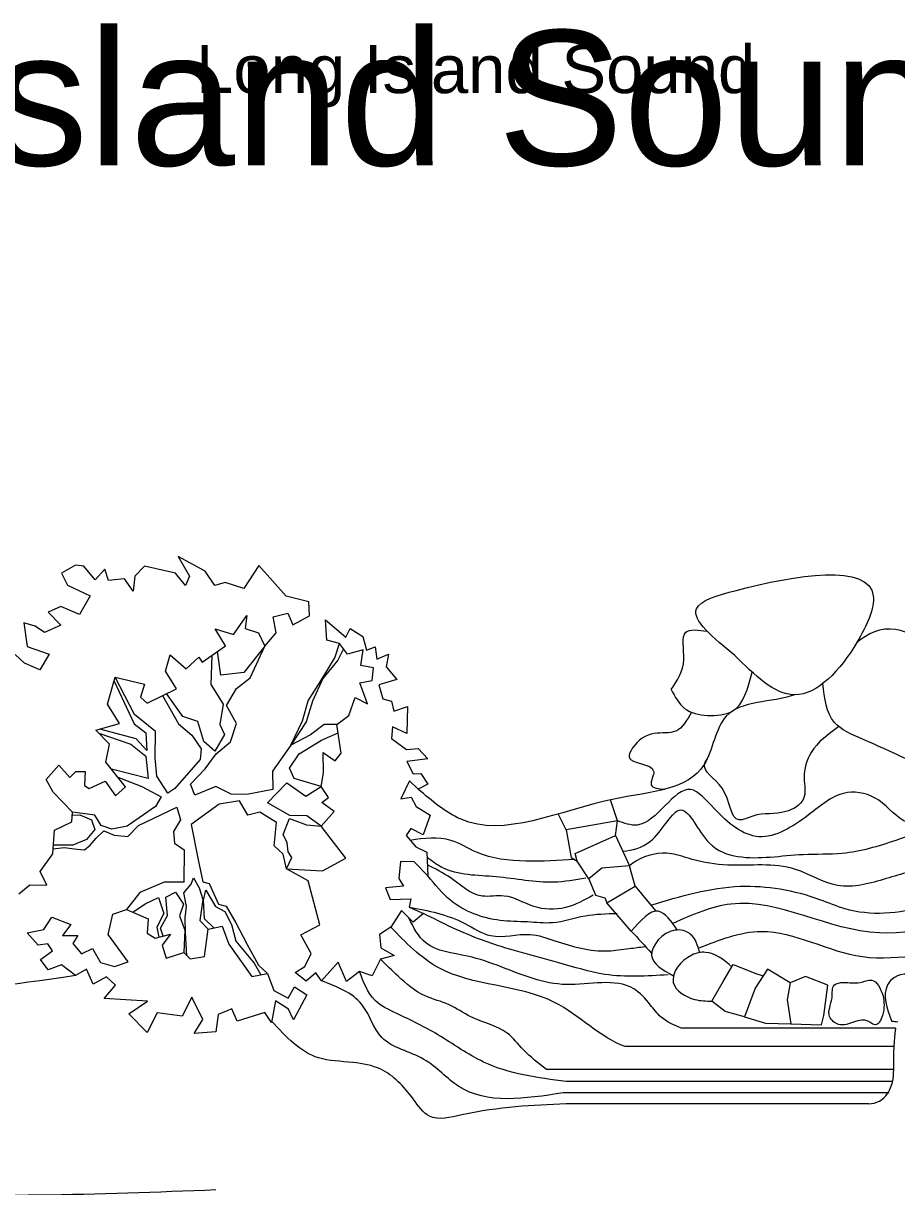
# Model space of a CAD drawing. Header units: inches. Extents: x 0 to 4169, y -2 to 2776.
# Drawn here: x 1935 to 2698, y 1321 to 2338 of the extents above; entities that cross this region are included whole.
import ezdxf

# ---------------------------------------------------------------- set-up
doc = ezdxf.new("R2010")
doc.units = ezdxf.units.IN
doc.header["$MEASUREMENT"] = 0
doc.layers.add('ceco.net 442 Smith House site plan', color=9, linetype='Continuous', lineweight=15)
doc.layers.add('ceco.net Smith House text', color=7, linetype='Continuous', lineweight=15)
doc.styles.add('ceco.net', font='arial.ttf', dxfattribs={"height": 300})

msp = doc.modelspace()

# ---------------------------------------------------------------- linework, layer by layer
at = {"layer": 'ceco.net 442 Smith House site plan'}
for p, q in [((2094, 1859.2), (2070.5, 1872.1)), ((2070.5, 1872.1), (2080.5, 1854.9)), ((1980.6, 1864.4), (1968.4, 1857.6)), ((1987.9, 1863.7), (1980.6, 1864.4)), ((1998, 1851.7), (1987.9, 1863.7)), ((2040.9, 1863.6), (2032.7, 1855)), ((2068.2, 1857.4), (2040.9, 1863.6)), ((2140.9, 1864.3), (2127.9, 1844.1)), ((2164.9, 1837.5), (2140.9, 1864.3)), ((1968.4, 1857.6), (1973.9, 1846.9)), ((2006.3, 1861.1), (1998, 1851.7)), ((2009.6, 1851.1), (2006.3, 1861.1)), ((2023.6, 1852.6), (2009.6, 1851.1)), ((2031, 1841.7), (2023.6, 1852.6)), ((2032.7, 1855), (2031, 1841.7)), ((2077, 1846.8), (2068.2, 1857.4)), ((2080.5, 1854.9), (2077, 1846.8)), ((2102.6, 1846.8), (2094, 1859.2)), ((1973.9, 1846.9), (1993.5, 1837.7)), ((2111.6, 1849.3), (2102.6, 1846.8)), ((2127.9, 1844.1), (2111.6, 1849.3)), ((1993.5, 1837.7), (1984.1, 1821.3)), ((2184.5, 1832.4), (2164.9, 1837.5)), ((2185.2, 1820.3), (2184.5, 1832.4)), ((1968, 1828.4), (1956.9, 1823.4)), ((1956.9, 1823.4), (1967.9, 1812.1)), ((1984.1, 1821.3), (1968, 1828.4)), ((2153.5, 1819.4), (2166.4, 1822.5)), ((2166.4, 1822.5), (2170.6, 1812.3)), ((1945.6, 1811.3), (1935.6, 1814.1)), ((1935.6, 1814.1), (1938.4, 1793.4)), ((1953.8, 1805.5), (1945.6, 1811.3)), ((1967.9, 1812.1), (1953.8, 1805.5)), ((2118.7, 1804), (2130.4, 1820.6)), ((2130.4, 1820.6), (2128.9, 1809.1)), ((2156, 1805.3), (2153.5, 1819.4)), ((2170.6, 1812.3), (2185.2, 1820.3)), ((2199.3, 1816.7), (2217, 1801.6)), ((2200.5, 1798.9), (2199.3, 1816.7)), ((2111.7, 1794), (2102.9, 1808.7)), ((2102.9, 1808.7), (2118.7, 1804)), ((2128.9, 1809.1), (2140.7, 1805.3)), ((2140.7, 1805.3), (2146.1, 1793.6)), ((2146.1, 1793.6), (2156, 1805.3)), ((2217, 1801.6), (2220.9, 1809.2)), ((2220.9, 1809.2), (2231.9, 1802.1)), ((2231.9, 1802.1), (2235, 1790.2)), ((1938.4, 1793.4), (1957.7, 1786.6)), ((2091.4, 1779.6), (2111.7, 1794)), ((2146.1, 1793.6), (2127.8, 1770.7)), ((2133.4, 1766), (2146.1, 1793.6)), ((2211.4, 1796.1), (2200.5, 1798.9)), ((2207.4, 1783.4), (2211.4, 1796.1)), ((2214.9, 1791.3), (2210, 1781.3)), ((2218.4, 1786.6), (2211.4, 1796.1)), ((2235, 1790.2), (2242.7, 1793.2)), ((2242.7, 1793.2), (2244.1, 1782.4)), ((1936.1, 1778.8), (1928, 1786.5)), ((1957.7, 1786.6), (1949.5, 1772.9)), ((2059.5, 1771.7), (2063.6, 1786.2)), ((2063.6, 1786.2), (2077.4, 1773.8)), ((2077.4, 1773.8), (2088.5, 1784)), ((2088.5, 1784), (2091.4, 1779.6)), ((2100, 1785.6), (2098.9, 1760.3)), ((2107.6, 1768.3), (2104.8, 1789)), ((2196.5, 1765.8), (2207.4, 1783.4)), ((2210, 1781.3), (2197, 1765.3)), ((2232.2, 1790.5), (2218.4, 1786.6)), ((2230.1, 1776.7), (2232.2, 1790.5)), ((2244.1, 1782.4), (2254.2, 1786.6)), ((2254.2, 1786.6), (2252.3, 1775.6)), ((1949.5, 1772.9), (1936.1, 1778.8)), ((2068.9, 1756.5), (2059.5, 1771.7)), ((2127.8, 1770.7), (2107.6, 1768.3)), ((2241, 1774.8), (2230.1, 1776.7)), ((2240, 1763.7), (2241, 1774.8)), ((2252.3, 1775.6), (2261.5, 1764.6)), ((2008.6, 1742.9), (2015.4, 1766.5)), ((2014.4, 1763.1), (2032.1, 1725.9)), ((2032.4, 1733.8), (2015.4, 1766.5)), ((2015.4, 1766.5), (2040.9, 1760.4)), ((2040.9, 1760.4), (2037.5, 1749.1)), ((2098.9, 1760.3), (2109.9, 1743)), ((2121.4, 1756.8), (2133.4, 1766)), ((2184.1, 1746), (2196.5, 1765.8)), ((2197, 1765.3), (2187.8, 1745.7)), ((2229.2, 1761.5), (2240, 1763.7)), ((2235.9, 1743.2), (2229.2, 1761.5)), ((2261.5, 1764.6), (2245.8, 1760)), ((2245.8, 1760), (2249.3, 1747.6)), ((2043.5, 1743.9), (2068.9, 1756.5)), ((2056.8, 1750.5), (2070.7, 1725.7)), ((2074.6, 1732.3), (2060.3, 1752.3)), ((2112.6, 1741.8), (2121.4, 1756.8)), ((2019.2, 1726.1), (2008.6, 1742.9)), ((2037.5, 1749.1), (2043.5, 1743.9)), ((2109.9, 1743), (2106.9, 1725.2)), ((2121.4, 1726.2), (2112.6, 1741.8)), ((2179.2, 1728.4), (2184.1, 1746)), ((2187.8, 1745.7), (2182.4, 1727.6)), ((2219.6, 1733.1), (2225.2, 1748.8)), ((2225.2, 1748.8), (2235.9, 1743.2)), ((2249.3, 1747.6), (2257, 1745.5)), ((2257, 1745.5), (2259, 1736.9)), ((2259, 1736.9), (2271, 1740.9)), ((2271, 1740.9), (2270.2, 1717.3)), ((2050.6, 1719.1), (2032.4, 1733.8)), ((2087.6, 1727.8), (2074.6, 1732.3)), ((2209.1, 1725.2), (2219.6, 1733.1)), ((1998.6, 1720.1), (2019.2, 1726.1)), ((2010.5, 1707.9), (1998.6, 1720.1)), ((2033.8, 1712.7), (2002, 1721.1)), ((2032.1, 1725.9), (2042.1, 1718)), ((2070.7, 1725.7), (2082.3, 1715.8)), ((2093, 1710.2), (2087.6, 1727.8)), ((2106.9, 1725.2), (2110.8, 1716.4)), ((2116.2, 1709.9), (2121.4, 1726.2)), ((2168.9, 1707), (2179.2, 1728.4)), ((2182.4, 1727.6), (2168.9, 1707)), ((2198, 1725.3), (2186, 1716.1)), ((2209.1, 1725.2), (2198, 1725.3)), ((2212.9, 1700.2), (2209.1, 1725.2)), ((2257.7, 1723.1), (2256.8, 1713)), ((2270.2, 1717.3), (2257.7, 1723.1)), ((2001, 1717.7), (2029.1, 1708)), ((2043.1, 1702.6), (2033.8, 1712.7)), ((2042.1, 1718), (2043.1, 1702.6)), ((2050.3, 1695.9), (2050.6, 1719.1)), ((2082.3, 1715.8), (2090.6, 1703.9)), ((2102.5, 1701.9), (2093, 1710.2)), ((2110.8, 1716.4), (2102.5, 1701.9)), ((2103.6, 1699.4), (2116.2, 1709.9)), ((2186, 1716.1), (2168.9, 1707)), ((2176.1, 1699.4), (2195.8, 1711.5)), ((2195.8, 1711.5), (2210.3, 1717.8)), ((2256.8, 1713), (2269.9, 1703.4)), ((2007.3, 1692.4), (2010.5, 1707.9)), ((2029.1, 1708), (2042.1, 1697.6)), ((2090.6, 1703.9), (2089.7, 1694.7)), ((2094.1, 1686.4), (2103.6, 1699.4)), ((2168.9, 1707), (2152.9, 1684.3)), ((2167.6, 1687.1), (2176.1, 1699.4)), ((2197.4, 1683), (2197.2, 1700.7)), ((2197.2, 1700.7), (2207.6, 1693.3)), ((2207.6, 1693.3), (2212.9, 1700.2)), ((2269.9, 1703.4), (2280.2, 1704.3)), ((2280.2, 1704.3), (2288.7, 1695.2)), ((1955.2, 1677.1), (1966.1, 1689.6)), ((1966.1, 1689.6), (1975.8, 1678.9)), ((2024.4, 1670.8), (2007.3, 1692.4)), ((2042.1, 1697.6), (2044.1, 1677.9)), ((2051.7, 1680), (2050.3, 1695.9)), ((2089.7, 1694.7), (2067.4, 1669.2)), ((2288.7, 1695.2), (2270.3, 1692.7)), ((2270.3, 1692.7), (2275.9, 1682)), ((1975.8, 1678.9), (1981, 1684.1)), ((1981, 1684.1), (1989.3, 1684.2)), ((1989.3, 1684.2), (1988.7, 1671.8)), ((2044.1, 1677.9), (2012.1, 1686.2)), ((2017.8, 1679.1), (2038.8, 1670.9)), ((2061.5, 1665.1), (2051.7, 1680)), ((2081.3, 1673.1), (2094.1, 1686.4)), ((2152.9, 1684.3), (2153.3, 1668.4)), ((2171.8, 1677.9), (2167.6, 1687.1)), ((2195.4, 1671.1), (2197.4, 1683)), ((2275.9, 1682), (2282.4, 1682.3)), ((2282.4, 1682.3), (2288.5, 1672.9)), ((1961.2, 1665.9), (1955.2, 1677.1)), ((1988.7, 1671.8), (1992.6, 1669.1)), ((1992.6, 1669.1), (2006.7, 1675.7)), ((2006.7, 1675.7), (2015.7, 1662.8)), ((2015.7, 1662.8), (2024.4, 1670.8)), ((2038.8, 1670.9), (2055.6, 1662)), ((2067.4, 1669.2), (2061.5, 1665.1)), ((2085, 1663.5), (2081.3, 1673.1)), ((2103.4, 1671.1), (2085, 1663.5)), ((2116.7, 1664.3), (2103.4, 1671.1)), ((2153.3, 1668.4), (2130.6, 1664)), ((2148.6, 1656.8), (2165.5, 1674.3)), ((2165.5, 1674.3), (2182.1, 1662.6)), ((2195.4, 1671.1), (2171.8, 1677.9)), ((2182.1, 1662.6), (2195.4, 1671.1)), ((2201.9, 1661.3), (2195.4, 1671.1)), ((2272.5, 1675.8), (2265, 1660.2)), ((2280.2, 1668.6), (2272.5, 1675.8)), ((2288.5, 1672.9), (2280.2, 1668.6)), ((1978.2, 1648.5), (1961.2, 1665.9)), ((2055.6, 1662), (2050.7, 1653.6)), ((2124.1, 1658.5), (2106.2, 1655.5)), ((2130.6, 1664), (2116.7, 1664.3)), ((2131.3, 1645.8), (2124.1, 1658.5)), ((2196, 1657.1), (2201.9, 1661.3)), ((2265, 1660.2), (2274, 1661.7)), ((2274, 1661.7), (2278.4, 1653.4)), ((2454.5, 1641), (2448.3, 1659.3)), ((1977.4, 1640.2), (1978.2, 1648.5)), ((1997.5, 1645.9), (1978.2, 1648.5)), ((2050.7, 1653.6), (2025.9, 1636.3)), ((2035.7, 1636.8), (2069.2, 1652.8)), ((2069.2, 1652.8), (2072.4, 1641.9)), ((2106.2, 1655.5), (2081.8, 1637.8)), ((2141.8, 1648.6), (2131.3, 1645.8)), ((2156.3, 1639.4), (2141.8, 1648.6)), ((2168, 1645.7), (2148.6, 1656.8)), ((2195.5, 1636.3), (2206.9, 1649.2)), ((2206.9, 1649.2), (2196, 1657.1)), ((2278.4, 1653.4), (2290.7, 1645.8)), ((1962.4, 1632.8), (1977.4, 1640.2)), ((1977.9, 1645.8), (1984.5, 1646.1)), ((1984.5, 1646.1), (1994.8, 1641.9)), ((1994.8, 1641.9), (1997.7, 1633.3)), ((2003.2, 1637), (1997.5, 1645.9)), ((2072.4, 1641.9), (2066.4, 1631.7)), ((2154.4, 1619.1), (2156.3, 1639.4)), ((2162.3, 1629.1), (2167.8, 1643)), ((2167.8, 1643), (2182.6, 1637.4)), ((2182.8, 1645.3), (2168, 1645.7)), ((2195.5, 1636.3), (2182.8, 1645.3)), ((2290.7, 1645.8), (2284.5, 1628.7)), ((2409.6, 1633), (2402.6, 1647)), ((2454.5, 1641), (2409.6, 1633)), ((2452.6, 1628), (2454.5, 1641)), ((1960.9, 1612), (1962.4, 1632.8)), ((1997.7, 1633.3), (1990.4, 1624.7)), ((1998.9, 1625.7), (2005.5, 1632.1)), ((2012.6, 1633.8), (2003.2, 1637)), ((2005.5, 1632.1), (2014.5, 1628.5)), ((2025.9, 1636.3), (2012.6, 1633.8)), ((2014.5, 1628.5), (2026.5, 1627.4)), ((2026.5, 1627.4), (2035.7, 1636.8)), ((2066.4, 1631.7), (2067.3, 1621.4)), ((2081.8, 1637.8), (2087.8, 1607)), ((2165.8, 1621.8), (2162.3, 1629.1)), ((2182.6, 1637.4), (2195.5, 1636.3)), ((2217.1, 1608.3), (2195.5, 1636.3)), ((2273.8, 1634.3), (2269.6, 1628.1)), ((2269.6, 1628.1), (2278, 1618.1)), ((2284.5, 1628.7), (2273.8, 1634.3)), ((2409.6, 1633), (2413.8, 1608.8)), ((2417.4, 1612.3), (2452.6, 1628)), ((2452.6, 1628), (2464.9, 1601.7)), ((1961.2, 1616.6), (1970.7, 1617.6)), ((1978.4, 1619.7), (1961.5, 1619.8)), ((1970.7, 1617.6), (1982.2, 1616.1)), ((1990.4, 1624.7), (1978.4, 1619.7)), ((1988.7, 1615.5), (1993.7, 1619.7)), ((1993.7, 1619.7), (1998.9, 1625.7)), ((2067.3, 1621.4), (2075.6, 1615.5)), ((2162.1, 1611.9), (2154.4, 1619.1)), ((2166.5, 1613.8), (2165.8, 1621.8)), ((2278, 1618.1), (2287.8, 1613.5)), ((1949.8, 1596.7), (1960.9, 1612)), ((1982.2, 1616.1), (1988.7, 1615.5)), ((2075.6, 1615.5), (2075.3, 1587.2)), ((2165.2, 1599.1), (2162.1, 1611.9)), ((2165.2, 1599.1), (2169.8, 1608.9)), ((2169.8, 1608.9), (2166.5, 1613.8)), ((2196.6, 1597.1), (2217.1, 1608.3)), ((2287.8, 1613.5), (2288.7, 1593)), ((2413.8, 1608.8), (2419.1, 1605.7)), ((2419.1, 1605.7), (2417.4, 1612.3)), ((2087.8, 1607), (2092.1, 1587.6)), ((2184.2, 1588.5), (2165.2, 1599.1)), ((2165.2, 1599.1), (2196.6, 1597.1)), ((2264.7, 1605.4), (2263.4, 1590.6)), ((2276.8, 1605.2), (2264.7, 1605.4)), ((2288.7, 1593), (2276.8, 1605.2)), ((2429.2, 1590.1), (2419.1, 1605.7)), ((2440.7, 1599.7), (2429.2, 1590.1)), ((2464.9, 1601.7), (2440.7, 1599.7)), ((2469.9, 1583.9), (2464.9, 1601.7)), ((1955.7, 1584.6), (1949.8, 1596.7)), ((2058.2, 1587.4), (2036.9, 1578.2)), ((2075.3, 1587.2), (2058.2, 1587.4)), ((2081.7, 1585.7), (2084, 1591.1)), ((2084, 1591.1), (2088.8, 1582.3)), ((2092.1, 1587.6), (2097.5, 1586.1)), ((2194.2, 1549.9), (2184.2, 1588.5)), ((2263.4, 1590.6), (2267.4, 1583.7)), ((2429.2, 1590.1), (2435.1, 1575.9)), ((1931.3, 1577), (1940.8, 1585)), ((1940.8, 1585), (1955.7, 1584.6)), ((2036.9, 1578.2), (2025.3, 1563.4)), ((2059.8, 1574.2), (2068, 1578.6)), ((2068, 1578.6), (2075, 1568.2)), ((2075.4, 1577.9), (2081.7, 1585.7)), ((2077.6, 1566.1), (2075.4, 1577.9)), ((2088.8, 1582.3), (2092.1, 1572.2)), ((2092.5, 1571.7), (2094.7, 1580.3)), ((2094.7, 1580.3), (2103.2, 1566.1)), ((2097.5, 1586.1), (2105.7, 1568.2)), ((2267.4, 1583.7), (2251.5, 1582.4)), ((2251.5, 1582.4), (2255.7, 1572.3)), ((2445.1, 1569.2), (2469.9, 1583.9)), ((2469.9, 1583.9), (2487.8, 1562)), ((2030.7, 1561.1), (2041.6, 1568.4)), ((2041.6, 1568.4), (2053.2, 1573.9)), ((2053.2, 1573.9), (2058, 1560)), ((2061.1, 1558.3), (2059.8, 1574.2)), ((2075, 1568.2), (2071.7, 1557.8)), ((2092.1, 1572.2), (2089.5, 1553.9)), ((2093.4, 1555.4), (2092.5, 1571.7)), ((2105.7, 1568.2), (2112.5, 1566.2)), ((2255.7, 1572.3), (2273.9, 1572.9)), ((2273.9, 1572.9), (2272.3, 1565.6)), ((2435.1, 1575.9), (2443.2, 1573.5)), ((2443.2, 1573.5), (2445.1, 1569.2)), ((2466.4, 1544.5), (2445.1, 1569.2)), ((1953.1, 1545.8), (1960.1, 1556.8)), ((1960.1, 1556.8), (1976.7, 1550.2)), ((2009.4, 1541.6), (2013.3, 1559.4)), ((2013.3, 1559.4), (2025.3, 1563.4)), ((2025.3, 1563.4), (2044.1, 1555.2)), ((2058, 1560), (2051.8, 1548)), ((2055, 1547.2), (2061.1, 1558.3)), ((2071.7, 1557.8), (2076.2, 1545.3)), ((2076.7, 1556), (2077.6, 1566.1)), ((2103.2, 1566.1), (2111.1, 1561.7)), ((2111.1, 1561.7), (2117.1, 1550.4)), ((2112.5, 1566.2), (2120.9, 1551.9)), ((2265.5, 1562.5), (2256.3, 1548.1)), ((2275.7, 1552.3), (2265.5, 1562.5)), ((2272.3, 1565.6), (2284.8, 1559.9)), ((2284.8, 1559.9), (2275.7, 1552.3)), ((1976.7, 1550.2), (1969.3, 1540.6)), ((2044.1, 1555.2), (2043.4, 1542.7)), ((2051.8, 1548), (2053.6, 1539.2)), ((2057.3, 1540.1), (2055, 1547.2)), ((2076.9, 1543.4), (2076.7, 1556)), ((2089.5, 1553.9), (2096.7, 1546.2)), ((2101.5, 1547.3), (2093.4, 1555.4)), ((2096.7, 1546.2), (2109, 1548.8)), ((2109, 1548.8), (2114.6, 1533)), ((2117.1, 1550.4), (2120.8, 1535.7)), ((2120.9, 1551.9), (2130.4, 1533.4)), ((2177.6, 1541.2), (2194.2, 1549.9)), ((2256.3, 1548.1), (2246.4, 1541.5)), ((1938.4, 1542.9), (1953.1, 1545.8)), ((1948.1, 1532.3), (1938.4, 1542.9)), ((1969.3, 1540.6), (1982.8, 1540.8)), ((1982.8, 1540.8), (1978.5, 1533.7)), ((2026.8, 1517.7), (2009.4, 1541.6)), ((2043.4, 1542.7), (2050.5, 1538.3)), ((2050.5, 1538.3), (2063.8, 1541.8)), ((2063.8, 1541.8), (2056.4, 1532.2)), ((2076.2, 1545.3), (2075.3, 1525.9)), ((2078.1, 1523), (2076.9, 1543.4)), ((2093.6, 1522.4), (2096.7, 1546.2)), ((2186.8, 1525.1), (2177.6, 1541.2)), ((2246.4, 1541.5), (2247.6, 1529.8)), ((1956.6, 1533.4), (1948.1, 1532.3)), ((1950.2, 1519.6), (1960.7, 1527.4)), ((1960.7, 1527.4), (1956.6, 1533.4)), ((1978.5, 1533.7), (1986, 1524.7)), ((1986, 1524.7), (1995.7, 1529.4)), ((1995.7, 1529.4), (2002.5, 1517.1)), ((2056.4, 1532.2), (2060, 1520.8)), ((2114.6, 1533), (2134.8, 1504.7)), ((2120.8, 1535.7), (2136.8, 1516.6)), ((2130.4, 1533.4), (2140.8, 1514.8)), ((2247.6, 1529.8), (2259.1, 1523.2)), ((1956.9, 1510.6), (1950.2, 1519.6)), ((2002.5, 1517.1), (2014.8, 1513.7)), ((2014.8, 1513.7), (2026.8, 1517.7)), ((2060, 1520.8), (2075.3, 1525.9)), ((2075.3, 1525.9), (2080.9, 1520.3)), ((2080.9, 1520.3), (2093.6, 1522.4)), ((2136.8, 1516.6), (2142.8, 1506.4)), ((2181.1, 1513.5), (2186.8, 1525.1)), ((2210.3, 1517.4), (2195.8, 1501)), ((2217.6, 1500.4), (2210.3, 1517.4)), ((2247.2, 1520), (2239.9, 1505.4)), ((2259.1, 1523.2), (2247.2, 1520)), ((1968.4, 1515.1), (1956.9, 1510.6)), ((1980.6, 1505.7), (1968.4, 1515.1)), ((1990.4, 1511.3), (1980.6, 1505.7)), ((1996.2, 1498.2), (1990.4, 1511.3)), ((2134.8, 1504.7), (2148.5, 1507.6)), ((2140.8, 1514.8), (2148.5, 1507.6)), ((2148.5, 1507.6), (2154.1, 1492.7)), ((2172.7, 1508.2), (2181.1, 1513.5)), ((2182.3, 1500.9), (2172.7, 1508.2)), ((2190.8, 1508), (2182.3, 1500.9)), ((2195.8, 1501), (2190.8, 1508)), ((2229, 1509.1), (2217.6, 1500.4)), ((2239.9, 1505.4), (2229, 1509.1)), ((2546.7, 1500.4), (2555.5, 1515.3)), ((2555.5, 1515.3), (2575.2, 1507.5)), ((2585.4, 1511.3), (2574.8, 1494.5)), ((2575.2, 1507.5), (2581.7, 1505.5)), ((2605.1, 1499.4), (2585.4, 1511.3)), ((2007.9, 1504.6), (1996.2, 1498.2)), ((2005.7, 1485.7), (2015.6, 1497.4)), ((2015.6, 1497.4), (2007.9, 1504.6)), ((2166.5, 1486), (2172.1, 1495.7)), ((2172.1, 1495.7), (2183, 1488.7)), ((2536.9, 1483.4), (2546.7, 1500.4)), ((2605.1, 1499.4), (2602.5, 1484.3)), ((2618.7, 1504.7), (2605.1, 1499.4)), ((2638.2, 1497.2), (2618.7, 1504.7)), ((2634.7, 1470.6), (2638.2, 1497.2)), ((2043.6, 1483.2), (2005.7, 1485.7)), ((2082.5, 1486.7), (2074, 1470.2)), ((2091.9, 1467.2), (2082.5, 1486.7)), ((2154.1, 1492.7), (2166.5, 1486)), ((2183, 1488.7), (2171.3, 1467)), ((2574.8, 1494.5), (2565.2, 1469.5)), ((2027.3, 1472.2), (2043.6, 1483.2)), ((2117.4, 1476.5), (2105.3, 1471.6)), ((2122, 1465.9), (2117.4, 1476.5)), ((2155.6, 1483.7), (2152, 1464.5)), ((2167, 1476.2), (2155.6, 1483.7)), ((2171.3, 1467), (2167, 1476.2)), ((2548.5, 1474.3), (2536.9, 1483.4)), ((2602.5, 1484.3), (2605.9, 1463.5)), ((2043.4, 1455.8), (2027.3, 1472.2)), ((2052, 1473.2), (2043.4, 1455.8)), ((2074, 1470.2), (2052, 1473.2)), ((2084.3, 1454.9), (2091.9, 1467.2)), ((2105.3, 1471.6), (2103.4, 1456.4)), ((2146.3, 1473.4), (2122, 1465.9)), ((2152, 1464.5), (2146.3, 1473.4)), ((2565.2, 1469.5), (2548.5, 1474.3)), ((2565.2, 1469.5), (2583.7, 1464)), ((2632.6, 1462.6), (2634.7, 1470.6)), ((2103.4, 1456.4), (2084.3, 1454.9)), ((2697.4, 1459.6), (2510.3, 1459.6)), ((2583.7, 1464), (2605.9, 1463.5)), ((2605.9, 1463.5), (2632.6, 1462.6)), ((2696, 1443.5), (2461.2, 1443.5)), ((2695.6, 1423.6), (2392.2, 1423.6))]:
    msp.add_line(p, q, dxfattribs=at)
at = {"layer": 'ceco.net 442 Smith House site plan', "ltscale": 30}
for p, q in [((2694.5, 1413), (2409.4, 1413)), ((2690.6, 1403.1), (2406.9, 1403.1)), ((2673.7, 1393.5), (2409.4, 1393.5))]:
    msp.add_line(p, q, dxfattribs=at)
msp.add_arc((2673.7, 1413.2), 19.7, 270, 327.4629, dxfattribs=at)
at = {"layer": 'ceco.net 442 Smith House site plan'}
for points in [[(2556.8, 1785.6), (2609, 1751.1), (2663.6, 1796.9), (2677.9, 1837.6), (2558, 1842.5), (2523.4, 1826.4), (2556.8, 1785.6)], [(2501.3, 1755.8), (2512.3, 1782.1), (2514.1, 1805.9), (2532.7, 1806.7)], [(2501.3, 1755.8), (2512.9, 1739.3), (2533, 1733.2), (2554.7, 1736.9), (2571.9, 1771)], [(2743.4, 1677.3), (2668, 1712.6), (2643.9, 1727), (2633.7, 1760.9)], [(2518.9, 1736), (2505.2, 1719.4), (2486.5, 1717.3), (2467.6, 1704.7), (2464.6, 1696.6), (2485.9, 1684.5), (2483.8, 1672.5), (2495.8, 1668.6)], [(3450.4, 1567.5), (3446.2, 1593.1), (3444, 1613.5), (3397.4, 1630.9), (3346.1, 1652.9), (3316.4, 1674.6), (3301.5, 1696.2), (3282.6, 1691.6), (3241.5, 1656.8), (3199.5, 1636.8), (3151.6, 1646.6), (3114, 1668.7), (3054.6, 1684.8), (3017.7, 1671.7), (2976.1, 1693.3), (2952.6, 1718), (2936.4, 1724.8), (2921.6, 1706.1), (2890.6, 1669.6), (2838.9, 1642.8), (2804.5, 1643.2), (2790.5, 1653.8), (2742.4, 1647.5), (2707.2, 1639.8), (2682.6, 1658.9), (2655.3, 1665.7), (2621.4, 1646.2), (2577.9, 1627.1), (2538.9, 1651.7), (2518.1, 1668.3), (2471.5, 1637.3), (2454.5, 1641)], [(2647.7, 1723.4), (2623.6, 1700.7), (2617.5, 1678.4), (2616.9, 1660.1), (2601.4, 1649), (2572.5, 1645.1), (2560.8, 1641.7), (2545.8, 1669.5), (2530.7, 1691.2), (2532.6, 1695)], [(2483.5, 1567.3), (2561.5, 1583.7), (2630.9, 1572.3), (2652.8, 1564.4), (2724.7, 1566.6), (2786.2, 1570.8), (2803.6, 1559), (2832.7, 1566.4), (2856.3, 1566.4), (2873, 1548.4), (2931.9, 1550.9), (3082.7, 1603.6), (3127.8, 1566.9), (3174.4, 1542.7), (3249.6, 1549.9), (3286.1, 1549.8), (3343.1, 1538.3), (3384.8, 1544.3), (3408.2, 1554.3)], [(2426.7, 1590.7), (2398.9, 1587.3), (2348.3, 1592), (2301, 1600.2), (2288, 1609)], [(2433.2, 1576), (2408.8, 1565.1), (2381.3, 1566.1), (2355.4, 1575.2), (2336.1, 1575.2), (2308.1, 1591.3), (2288.3, 1602.4)], [(2454, 1559.7), (2426, 1557.6), (2397.6, 1551.8), (2375.8, 1552.5), (2351.7, 1553.9), (2308.6, 1571.3), (2288.7, 1593)], [(3295.8, 1447.8), (3226.9, 1518.7), (3133.6, 1526.8), (3091.4, 1558.9), (2916.1, 1527.8), (2852.8, 1514.8), (2796.6, 1544.9), (2683.2, 1542.9), (2553.5, 1568.2), (2502.7, 1551.3)], [(2272.3, 1565.6), (2320.9, 1551.2), (2343.5, 1540.6), (2377.9, 1541.6), (2399.7, 1536.1), (2446.1, 1527.2), (2464.6, 1529.3), (2478.2, 1531)], [(2498.7, 1506.3), (2443.4, 1506.7), (2403.1, 1516.9), (2336.3, 1536.5), (2284.8, 1559.9)], [(2506.9, 1545.5), (2490, 1561.9), (2466.4, 1544.5)], [(2510.3, 1459.6), (2492.5, 1469.3), (2483, 1480.2), (2468.5, 1494.1), (2409.7, 1497.8), (2380.7, 1503), (2323.4, 1522.6), (2286.8, 1534.2), (2271.9, 1556.2)], [(2466.4, 1544.5), (2484.2, 1525.2)], [(2526.2, 1525.8), (2518, 1541.9), (2504.5, 1545.3), (2484.2, 1523.2), (2503.2, 1505.4)], [(2525.1, 1529.6), (2579.9, 1544.3), (2668.4, 1522.2), (2766.7, 1520.9), (2843.2, 1492.4), (2892.3, 1506.1), (2988.4, 1512.4), (3051, 1516.8), (3107.8, 1495.9), (3134.2, 1470.6), (3176.8, 1422.2), (3222.2, 1386.1), (3278.6, 1348.3), (3307, 1336.3), (3309.2, 1317.2), (3311.6, 1283.4)], [(2392.2, 1423.6), (2372.2, 1440.7), (2357.9, 1455.3), (2326.2, 1469.6), (2307.2, 1480.2), (2286.4, 1487.8), (2262.6, 1505.1), (2247.2, 1520)], [(2409.4, 1413), (2337.4, 1430), (2297.5, 1453.9), (2261.6, 1472.4), (2242.6, 1483.9), (2229, 1509.1)], [(2406.9, 1403.1), (2315.6, 1408.7), (2285.2, 1432.4), (2248.5, 1451.5), (2230.9, 1480.4), (2195.8, 1501)], [(2686.5, 1487.9), (2676.5, 1501.7), (2666.3, 1499.6), (2651.8, 1499.6), (2643.9, 1497.5), (2641.8, 1486.2), (2639.7, 1469.9), (2647.6, 1462.9), (2661.6, 1465.2), (2673.2, 1465.8), (2679.8, 1462.6), (2685.9, 1470.6), (2686.5, 1487.9)], [(2409.4, 1393.5), (2318.4, 1383.8), (2290.1, 1382.6), (2275.8, 1397.8), (2247.5, 1423.7), (2223.1, 1429.7), (2193, 1433.7), (2152.2, 1465.6)], [(2103.3, 1318.2), (1793.2, 1317.4), (1566.6, 1312.2), (1444.6, 1268.9), (1244, 1262), (1154, 1208.3), (1013.9, 1080.2), (948.2, 997.1), (873.5, 967.1)]]:
    msp.add_spline(points, degree=3, dxfattribs=at)
for points, knots in [([(2847.6, 1825.2), (2816.3, 1839.2), (2793.6, 1839.2), (2745.7, 1838.9), (2766.4, 1762.4), (2702.6, 1820), (2673.1, 1804.6), (2663.6, 1796.9)], [63.636639, 63.636639, 63.636639, 63.636639, 270.804241, 559.857434, 838.28155, 1264.496234, 1518.504086, 1518.504086, 1518.504086, 1518.504086]), ([(2609, 1751.1), (2589, 1744), (2542.4, 1748.1), (2534.4, 1668.3), (2429.7, 1664.7), (2340.7, 1617.4), (2292.2, 1658.4), (2280.2, 1668.6)], [2027.970966, 2027.970966, 2027.970966, 2027.970966, 2474.277891, 2806.985526, 3401.138216, 4379.098165, 4701.009953, 4701.009953, 4701.009953, 4701.009953]), ([(2459, 1614.3), (2467.5, 1615.4), (2488.4, 1619.5), (2510.3, 1669.1), (2529.7, 1618.2), (2568.7, 1605.1), (2609, 1613), (2655.8, 1611), (2701.7, 1624.6), (2752.8, 1644.7), (2799.9, 1628.8), (2840.5, 1613.9), (2873.5, 1627.2), (2897.9, 1651.7), (2930.5, 1655), (2937.8, 1697.8), (2970.1, 1674.2), (2961.7, 1648.4), (2966.3, 1609.5), (3004.9, 1626.1), (3022.3, 1650.6), (3055.9, 1662), (3085.2, 1673.6), (3102, 1651.7), (3117.5, 1637.6), (3141.1, 1644.3), (3145.8, 1623.4), (3169.9, 1597.4), (3230.5, 1623.4), (3272.5, 1689.7), (3327.1, 1638.2), (3317.9, 1574.2), (3378.8, 1580.4), (3405.4, 1570.1), (3416.7, 1565.7)], [22.696595, 22.696595, 22.696595, 22.696595, 206.439163, 479.663609, 751.773568, 950.124642, 1357.745854, 1602.668911, 1949.674679, 2381.779834, 2728.155259, 2985.446873, 3287.761782, 3420.652437, 3723.401912, 3902.680848, 4071.771478, 4284.355317, 4508.063749, 4650.112107, 5008.199932, 5168.138505, 5419.084646, 5566.502205, 5712.747425, 5848.843914, 5974.711946, 6089.756761, 6583.423009, 7075.158551, 7439.579114, 7803.198264, 8168.925305, 8437.592769, 8437.592769, 8437.592769, 8437.592769]), ([(3371.8, 1540.7), (3342.3, 1547.4), (3306.5, 1563.3), (3301.1, 1621.5), (3255.3, 1634.8), (3226.4, 1601.2), (3187.3, 1590), (3129.8, 1567.6), (3122.5, 1631.5), (3066, 1660.6), (3011.8, 1625.4), (2982.9, 1577.7), (2935, 1574), (2892.8, 1557), (2872.7, 1601.4), (2832.8, 1595.3), (2797, 1590.4), (2769.2, 1621.7), (2728.3, 1601.5), (2689.7, 1590.7), (2646.7, 1577.9), (2604.7, 1606.5), (2559.7, 1599.9), (2523.4, 1605.2), (2497.9, 1615), (2477.1, 1610.9), (2466.8, 1603.1), (2464.9, 1601.7)], [268.851243, 268.851243, 268.851243, 268.851243, 844.333498, 1105.098258, 1377.691816, 1636.159041, 1966.780581, 2320.740871, 2620.779779, 3055.550407, 3433.988283, 3901.717736, 4141.763921, 4460.627711, 4691.77225, 4981.010556, 5217.374671, 5440.357843, 5748.053717, 6047.067081, 6355.237547, 6636.900407, 7060.3448, 7285.863847, 7420.010298, 7643.224539, 7695.713859, 7695.713859, 7695.713859, 7695.713859]), ([(2416.8, 1607.1), (2402.7, 1606.2), (2374, 1604.6), (2336.2, 1608.5), (2306.2, 1628.4), (2285.4, 1625.6), (2273.1, 1623.9)], [25.501258, 25.501258, 25.501258, 25.501258, 329.578507, 642.584359, 819.029448, 1074.242096, 1074.242096, 1074.242096, 1074.242096]), ([(1980.6, 1505.7), (1866.6, 1488), (1759.3, 1482.7), (1621.4, 1575.8), (1510.5, 1507.4), (1501.2, 1504.1)], [0, 0, 0, 0, 59.743432, 89.829802, 123.206741, 123.206741, 123.206741, 123.206741]), ([(2461.2, 1443.5), (2439.1, 1451.4), (2395, 1499.7), (2307.5, 1494.9), (2269.2, 1534.6), (2256.3, 1548.1)], [396.756803, 396.756803, 396.756803, 396.756803, 918.104982, 1677.721209, 2067.475617, 2067.475617, 2067.475617, 2067.475617]), ([(2554.3, 1513.3), (2547.1, 1519.7), (2536.4, 1527.9), (2513.5, 1523.7), (2494, 1499.1), (2519.3, 1483.4), (2531.9, 1483.4), (2536.9, 1483.4)], [30.413412, 30.413412, 30.413412, 30.413412, 219.858365, 308.284553, 515.486849, 685.687565, 793.81586, 793.81586, 793.81586, 793.81586]), ([(2722.9, 1467.6), (2725.4, 1468.6), (2736, 1475.1), (2733.7, 1499), (2714.1, 1507.8), (2697.3, 1507.7), (2684.9, 1490.3), (2689.8, 1477.1), (2693.9, 1466)], [208.004317, 208.004317, 208.004317, 208.004317, 265.116791, 465.094928, 549.701536, 719.602305, 762.199215, 988.566755, 988.566755, 988.566755, 988.566755])]:
    msp.add_open_spline(points, degree=3, knots=knots, dxfattribs=at)
msp.add_open_spline([(2693.9, 1465.8), (2695.7, 1465.6), (2697.5, 1465.5), (2699.3, 1465.3)], degree=3, dxfattribs=at)
at = {"layer": 'ceco.net 442 Smith House site plan', "ltscale": 30}
msp.add_open_spline([(2697.4, 1459.6), (2697.4, 1459.6), (2694.6, 1441), (2696.1, 1413.4), (2691.4, 1404.4), (2690.3, 1402.6)], degree=3, knots=[0, 0, 0, 0, 1173.306412, 1821.654243, 1981.925345, 1981.925345, 1981.925345, 1981.925345], dxfattribs=at)

# ---------------------------------------------------------------- texts
at = {"layer": 'ceco.net Smith House text', "ltscale": 30, "attachment_point": 1, "style": 'ceco.net'}
for insert, char_height, width in [((1450.5, 2332.1), 118.11, 1417.053), ((2086.1, 2319.2), 41.943, 572.638)]:
    msp.add_mtext('Long Island Sound', dxfattribs=dict(at, insert=insert, char_height=char_height, width=width))

doc.saveas('drawing.dxf')
